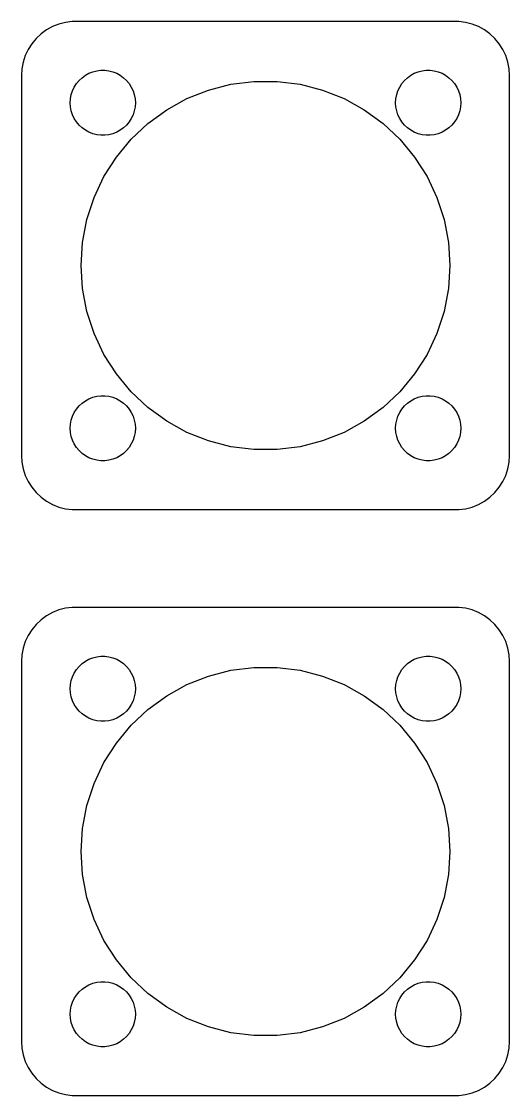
# Model space of a CAD drawing. Header units: metres. Extents: x -22 to 22, y 464 to 724.
# Drawn here: x -22.5 to 22.5, y 463.5 to 562.5 of the extents above; entities that cross this region are included whole.
import ezdxf

# ---------------------------------------------------------------- set-up
doc = ezdxf.new("R2010")
doc.units = ezdxf.units.M

msp = doc.modelspace()

# ---------------------------------------------------------------- linework, layer by layer
for p, q in [((-19.0451, 562.255), (-19.6289, 562.024)), ((-18.4369, 562.411), (-19.0451, 562.255)), ((-17.8139, 562.49), (-18.4369, 562.411)), ((17.8139, 562.49), (-17.8139, 562.49)), ((18.4369, 562.411), (17.8139, 562.49)), ((19.0451, 562.255), (18.4369, 562.411)), ((19.6289, 562.024), (19.0451, 562.255)), ((-20.6871, 561.353), (-21.1448, 560.923)), ((-20.1791, 561.722), (-20.6871, 561.353)), ((-19.6289, 562.024), (-20.1791, 561.722)), ((20.1791, 561.722), (19.6289, 562.024)), ((20.6871, 561.353), (20.1791, 561.722)), ((21.1448, 560.923), (20.6871, 561.353)), ((-21.5451, 560.439), (-21.8815, 559.909)), ((-21.1448, 560.923), (-21.5451, 560.439)), ((21.5451, 560.439), (21.1448, 560.923)), ((21.8815, 559.909), (21.5451, 560.439)), ((-22.1489, 559.341), (-22.3429, 558.743)), ((-21.8815, 559.909), (-22.1489, 559.341)), ((22.1489, 559.341), (21.8815, 559.909)), ((22.3429, 558.743), (22.1489, 559.341)), ((-22.3429, 558.743), (-22.4606, 558.127)), ((22.4606, 558.127), (22.3429, 558.743)), ((-22.4606, 558.127), (-22.5, 557.5)), ((-22.5, 557.5), (-22.5, 522.5)), ((-17.1869, 557.054), (-16.9123, 557.312)), ((-16.9123, 557.312), (-16.6075, 557.533)), ((-16.6075, 557.533), (-16.2773, 557.714)), ((-16.2773, 557.714), (-15.927, 557.853)), ((-15.927, 557.853), (-15.5621, 557.947)), ((-15.5621, 557.947), (-15.1884, 557.994)), ((-15.1884, 557.994), (-14.8116, 557.994)), ((-14.8116, 557.994), (-14.4379, 557.947)), ((-14.4379, 557.947), (-14.0729, 557.853)), ((-14.0729, 557.853), (-13.7227, 557.714)), ((-13.7227, 557.714), (-13.3925, 557.533)), ((-13.3925, 557.533), (-13.0877, 557.312)), ((-13.0877, 557.312), (-12.8131, 557.054)), ((12.8131, 557.054), (13.0877, 557.312)), ((13.0877, 557.312), (13.3925, 557.533)), ((13.3925, 557.533), (13.7227, 557.714)), ((13.7227, 557.714), (14.0729, 557.853)), ((14.0729, 557.853), (14.4379, 557.947)), ((14.4379, 557.947), (14.8116, 557.994)), ((14.8116, 557.994), (15.1884, 557.994)), ((15.1884, 557.994), (15.5621, 557.947)), ((15.5621, 557.947), (15.927, 557.853)), ((15.927, 557.853), (16.2773, 557.714)), ((16.2773, 557.714), (16.6075, 557.533)), ((16.6075, 557.533), (16.9123, 557.312)), ((16.9123, 557.312), (17.1869, 557.054)), ((22.5, 557.5), (22.4606, 558.127)), ((22.5, 522.5), (22.5, 557.5)), ((-17.7893, 556.104), (-17.6289, 556.445)), ((-17.6289, 556.445), (-17.427, 556.763)), ((-17.427, 556.763), (-17.1869, 557.054)), ((-12.8131, 557.054), (-12.5729, 556.763)), ((-12.5729, 556.763), (-12.3711, 556.445)), ((-12.3711, 556.445), (-12.2107, 556.104)), ((-5.25328, 556.168), (-3.18547, 556.699)), ((-3.18547, 556.699), (-1.06743, 556.966)), ((-1.06743, 556.966), (1.06743, 556.966)), ((1.06743, 556.966), (3.18547, 556.699)), ((3.18547, 556.699), (5.25328, 556.168)), ((12.2107, 556.104), (12.3711, 556.445)), ((12.3711, 556.445), (12.5729, 556.763)), ((12.5729, 556.763), (12.8131, 557.054)), ((17.1869, 557.054), (17.427, 556.763)), ((17.427, 556.763), (17.6289, 556.445)), ((17.6289, 556.445), (17.7893, 556.104)), ((-18, 555), (-17.9763, 555.376)), ((-17.9763, 555.376), (-17.9057, 555.746)), ((-17.9057, 555.746), (-17.7893, 556.104)), ((-12.2107, 556.104), (-12.0942, 555.746)), ((-12.0942, 555.746), (-12.0237, 555.376)), ((-12.0237, 555.376), (-12, 555)), ((-9.10905, 554.354), (-7.23824, 555.382)), ((-7.23824, 555.382), (-5.25328, 556.168)), ((5.25328, 556.168), (7.23824, 555.382)), ((7.23824, 555.382), (9.10905, 554.354)), ((12, 555), (12.0237, 555.376)), ((12.0237, 555.376), (12.0942, 555.746)), ((12.0942, 555.746), (12.2107, 556.104)), ((17.7893, 556.104), (17.9057, 555.746)), ((17.9057, 555.746), (17.9763, 555.376)), ((17.9763, 555.376), (18, 555)), ((-17.9763, 554.624), (-18, 555)), ((-17.9057, 554.254), (-17.9763, 554.624)), ((-12.0237, 554.624), (-12.0942, 554.254)), ((-12, 555), (-12.0237, 554.624)), ((-10.8362, 553.099), (-9.10905, 554.354)), ((9.10905, 554.354), (10.8362, 553.099)), ((12.0237, 554.624), (12, 555)), ((12.0942, 554.254), (12.0237, 554.624)), ((17.9763, 554.624), (17.9057, 554.254)), ((18, 555), (17.9763, 554.624)), ((-17.7893, 553.896), (-17.9057, 554.254)), ((-17.6289, 553.555), (-17.7893, 553.896)), ((-17.427, 553.237), (-17.6289, 553.555)), ((-12.3711, 553.555), (-12.5729, 553.237)), ((-12.2107, 553.896), (-12.3711, 553.555)), ((-12.0942, 554.254), (-12.2107, 553.896)), ((12.2107, 553.896), (12.0942, 554.254)), ((12.3711, 553.555), (12.2107, 553.896)), ((12.5729, 553.237), (12.3711, 553.555)), ((17.6289, 553.555), (17.427, 553.237)), ((17.7893, 553.896), (17.6289, 553.555)), ((17.9057, 554.254), (17.7893, 553.896)), ((-17.1869, 552.946), (-17.427, 553.237)), ((-16.9123, 552.688), (-17.1869, 552.946)), ((-16.6075, 552.467), (-16.9123, 552.688)), ((-16.2773, 552.286), (-16.6075, 552.467)), ((-13.3925, 552.467), (-13.7227, 552.286)), ((-13.0877, 552.688), (-13.3925, 552.467)), ((-12.8131, 552.946), (-13.0877, 552.688)), ((-12.5729, 553.237), (-12.8131, 552.946)), ((-12.3925, 551.637), (-10.8362, 553.099)), ((10.8362, 553.099), (12.3925, 551.637)), ((12.8131, 552.946), (12.5729, 553.237)), ((13.0877, 552.688), (12.8131, 552.946)), ((13.3925, 552.467), (13.0877, 552.688)), ((13.7227, 552.286), (13.3925, 552.467)), ((16.6075, 552.467), (16.2773, 552.286)), ((16.9123, 552.688), (16.6075, 552.467)), ((17.1869, 552.946), (16.9123, 552.688)), ((17.427, 553.237), (17.1869, 552.946)), ((-15.927, 552.147), (-16.2773, 552.286)), ((-15.5621, 552.053), (-15.927, 552.147)), ((-15.1884, 552.006), (-15.5621, 552.053)), ((-14.8116, 552.006), (-15.1884, 552.006)), ((-14.4379, 552.053), (-14.8116, 552.006)), ((-14.0729, 552.147), (-14.4379, 552.053)), ((-13.7227, 552.286), (-14.0729, 552.147)), ((-13.7533, 549.992), (-12.3925, 551.637)), ((12.3925, 551.637), (13.7533, 549.992)), ((14.0729, 552.147), (13.7227, 552.286)), ((14.4379, 552.053), (14.0729, 552.147)), ((14.8116, 552.006), (14.4379, 552.053)), ((15.1884, 552.006), (14.8116, 552.006)), ((15.5621, 552.053), (15.1884, 552.006)), ((15.927, 552.147), (15.5621, 552.053)), ((16.2773, 552.286), (15.927, 552.147)), ((-14.8972, 548.19), (-13.7533, 549.992)), ((13.7533, 549.992), (14.8972, 548.19)), ((-15.8062, 546.258), (-14.8972, 548.19)), ((14.8972, 548.19), (15.8062, 546.258)), ((-16.4659, 544.228), (-15.8062, 546.258)), ((15.8062, 546.258), (16.4659, 544.228)), ((-16.8659, 542.131), (-16.4659, 544.228)), ((16.4659, 544.228), (16.8659, 542.131)), ((-17, 540), (-16.8659, 542.131)), ((16.8659, 542.131), (17, 540)), ((-16.8659, 537.869), (-17, 540)), ((17, 540), (16.8659, 537.869)), ((-16.4659, 535.772), (-16.8659, 537.869)), ((16.8659, 537.869), (16.4659, 535.772)), ((-15.8062, 533.742), (-16.4659, 535.772)), ((16.4659, 535.772), (15.8062, 533.742)), ((-14.8972, 531.81), (-15.8062, 533.742)), ((15.8062, 533.742), (14.8972, 531.81)), ((-13.7533, 530.008), (-14.8972, 531.81)), ((14.8972, 531.81), (13.7533, 530.008)), ((-12.3925, 528.363), (-13.7533, 530.008)), ((13.7533, 530.008), (12.3925, 528.363)), ((-16.6075, 527.533), (-16.2773, 527.714)), ((-16.2773, 527.714), (-15.927, 527.853)), ((-15.927, 527.853), (-15.5621, 527.947)), ((-15.5621, 527.947), (-15.1884, 527.994)), ((-15.1884, 527.994), (-14.8116, 527.994)), ((-14.8116, 527.994), (-14.4379, 527.947)), ((-14.4379, 527.947), (-14.0729, 527.853)), ((-14.0729, 527.853), (-13.7227, 527.714)), ((-13.7227, 527.714), (-13.3925, 527.533)), ((-10.8362, 526.901), (-12.3925, 528.363)), ((12.3925, 528.363), (10.8362, 526.901)), ((13.3925, 527.533), (13.7227, 527.714)), ((13.7227, 527.714), (14.0729, 527.853)), ((14.0729, 527.853), (14.4379, 527.947)), ((14.4379, 527.947), (14.8116, 527.994)), ((14.8116, 527.994), (15.1884, 527.994)), ((15.1884, 527.994), (15.5621, 527.947)), ((15.5621, 527.947), (15.927, 527.853)), ((15.927, 527.853), (16.2773, 527.714)), ((16.2773, 527.714), (16.6075, 527.533)), ((-17.6289, 526.445), (-17.427, 526.763)), ((-17.427, 526.763), (-17.1869, 527.054)), ((-17.1869, 527.054), (-16.9123, 527.312)), ((-16.9123, 527.312), (-16.6075, 527.533)), ((-13.3925, 527.533), (-13.0877, 527.312)), ((-13.0877, 527.312), (-12.8131, 527.054)), ((-12.8131, 527.054), (-12.5729, 526.763)), ((-12.5729, 526.763), (-12.3711, 526.445)), ((-9.10905, 525.646), (-10.8362, 526.901)), ((10.8362, 526.901), (9.10905, 525.646)), ((12.3711, 526.445), (12.5729, 526.763)), ((12.5729, 526.763), (12.8131, 527.054)), ((12.8131, 527.054), (13.0877, 527.312)), ((13.0877, 527.312), (13.3925, 527.533)), ((16.6075, 527.533), (16.9123, 527.312)), ((16.9123, 527.312), (17.1869, 527.054)), ((17.1869, 527.054), (17.427, 526.763)), ((17.427, 526.763), (17.6289, 526.445)), ((-17.9763, 525.376), (-17.9057, 525.746)), ((-17.9057, 525.746), (-17.7893, 526.104)), ((-17.7893, 526.104), (-17.6289, 526.445)), ((-12.3711, 526.445), (-12.2107, 526.104)), ((-12.2107, 526.104), (-12.0942, 525.746)), ((-12.0942, 525.746), (-12.0237, 525.376)), ((-7.23824, 524.618), (-9.10905, 525.646)), ((9.10905, 525.646), (7.23824, 524.618)), ((12.0237, 525.376), (12.0942, 525.746)), ((12.0942, 525.746), (12.2107, 526.104)), ((12.2107, 526.104), (12.3711, 526.445)), ((17.6289, 526.445), (17.7893, 526.104)), ((17.7893, 526.104), (17.9057, 525.746)), ((17.9057, 525.746), (17.9763, 525.376)), ((-18, 525), (-17.9763, 525.376)), ((-17.9763, 524.624), (-18, 525)), ((-17.9057, 524.254), (-17.9763, 524.624)), ((-12.0237, 524.624), (-12.0942, 524.254)), ((-12.0237, 525.376), (-12, 525)), ((-12, 525), (-12.0237, 524.624)), ((-5.25328, 523.832), (-7.23824, 524.618)), ((7.23824, 524.618), (5.25328, 523.832)), ((12, 525), (12.0237, 525.376)), ((12.0237, 524.624), (12, 525)), ((12.0942, 524.254), (12.0237, 524.624)), ((17.9763, 524.624), (17.9057, 524.254)), ((17.9763, 525.376), (18, 525)), ((18, 525), (17.9763, 524.624)), ((-17.7893, 523.896), (-17.9057, 524.254)), ((-17.6289, 523.555), (-17.7893, 523.896)), ((-12.2107, 523.896), (-12.3711, 523.555)), ((-12.0942, 524.254), (-12.2107, 523.896)), ((-3.18547, 523.301), (-5.25328, 523.832)), ((5.25328, 523.832), (3.18547, 523.301)), ((12.2107, 523.896), (12.0942, 524.254)), ((12.3711, 523.555), (12.2107, 523.896)), ((17.7893, 523.896), (17.6289, 523.555)), ((17.9057, 524.254), (17.7893, 523.896)), ((-17.427, 523.237), (-17.6289, 523.555)), ((-17.1869, 522.946), (-17.427, 523.237)), ((-16.9123, 522.688), (-17.1869, 522.946)), ((-16.6075, 522.467), (-16.9123, 522.688)), ((-13.0877, 522.688), (-13.3925, 522.467)), ((-12.8131, 522.946), (-13.0877, 522.688)), ((-12.5729, 523.237), (-12.8131, 522.946)), ((-12.3711, 523.555), (-12.5729, 523.237)), ((-1.06743, 523.034), (-3.18547, 523.301)), ((1.06743, 523.034), (-1.06743, 523.034)), ((3.18547, 523.301), (1.06743, 523.034)), ((12.5729, 523.237), (12.3711, 523.555)), ((12.8131, 522.946), (12.5729, 523.237)), ((13.0877, 522.688), (12.8131, 522.946)), ((13.3925, 522.467), (13.0877, 522.688)), ((16.9123, 522.688), (16.6075, 522.467)), ((17.1869, 522.946), (16.9123, 522.688)), ((17.427, 523.237), (17.1869, 522.946)), ((17.6289, 523.555), (17.427, 523.237)), ((-22.5, 522.5), (-22.4606, 521.873)), ((-22.4606, 521.873), (-22.3429, 521.257)), ((-16.2773, 522.286), (-16.6075, 522.467)), ((-15.927, 522.147), (-16.2773, 522.286)), ((-15.5621, 522.053), (-15.927, 522.147)), ((-15.1884, 522.006), (-15.5621, 522.053)), ((-14.8116, 522.006), (-15.1884, 522.006)), ((-14.4379, 522.053), (-14.8116, 522.006)), ((-14.0729, 522.147), (-14.4379, 522.053)), ((-13.7227, 522.286), (-14.0729, 522.147)), ((-13.3925, 522.467), (-13.7227, 522.286)), ((13.7227, 522.286), (13.3925, 522.467)), ((14.0729, 522.147), (13.7227, 522.286)), ((14.4379, 522.053), (14.0729, 522.147)), ((14.8116, 522.006), (14.4379, 522.053)), ((15.1884, 522.006), (14.8116, 522.006)), ((15.5621, 522.053), (15.1884, 522.006)), ((15.927, 522.147), (15.5621, 522.053)), ((16.2773, 522.286), (15.927, 522.147)), ((16.6075, 522.467), (16.2773, 522.286)), ((22.3429, 521.257), (22.4606, 521.873)), ((22.4606, 521.873), (22.5, 522.5)), ((-22.3429, 521.257), (-22.1489, 520.659)), ((-22.1489, 520.659), (-21.8815, 520.091)), ((21.8815, 520.091), (22.1489, 520.659)), ((22.1489, 520.659), (22.3429, 521.257)), ((-21.8815, 520.091), (-21.5451, 519.561)), ((21.5451, 519.561), (21.8815, 520.091)), ((-21.5451, 519.561), (-21.1448, 519.077)), ((-21.1448, 519.077), (-20.6871, 518.647)), ((20.6871, 518.647), (21.1448, 519.077)), ((21.1448, 519.077), (21.5451, 519.561)), ((-20.6871, 518.647), (-20.1791, 518.278)), ((-20.1791, 518.278), (-19.6289, 517.976)), ((-19.6289, 517.976), (-19.0451, 517.745)), ((-19.0451, 517.745), (-18.4369, 517.589)), ((18.4369, 517.589), (19.0451, 517.745)), ((19.0451, 517.745), (19.6289, 517.976)), ((19.6289, 517.976), (20.1791, 518.278)), ((20.1791, 518.278), (20.6871, 518.647)), ((-18.4369, 517.589), (-17.8139, 517.51)), ((-17.8139, 517.51), (17.8139, 517.51)), ((17.8139, 517.51), (18.4369, 517.589)), ((-19.6289, 508.024), (-20.1791, 507.722)), ((-19.0451, 508.255), (-19.6289, 508.024)), ((-18.4369, 508.411), (-19.0451, 508.255)), ((-17.8139, 508.49), (-18.4369, 508.411)), ((17.8139, 508.49), (-17.8139, 508.49)), ((18.4369, 508.411), (17.8139, 508.49)), ((19.0451, 508.255), (18.4369, 508.411)), ((19.6289, 508.024), (19.0451, 508.255)), ((20.1791, 507.722), (19.6289, 508.024)), ((-21.1448, 506.923), (-21.5451, 506.439)), ((-20.6871, 507.353), (-21.1448, 506.923)), ((-20.1791, 507.722), (-20.6871, 507.353)), ((20.6871, 507.353), (20.1791, 507.722)), ((21.1448, 506.923), (20.6871, 507.353)), ((21.5451, 506.439), (21.1448, 506.923)), ((-21.8815, 505.909), (-22.1489, 505.341)), ((-21.5451, 506.439), (-21.8815, 505.909)), ((21.8815, 505.909), (21.5451, 506.439)), ((22.1489, 505.341), (21.8815, 505.909)), ((-22.1489, 505.341), (-22.3429, 504.743)), ((22.3429, 504.743), (22.1489, 505.341)), ((-22.4606, 504.127), (-22.5, 503.5)), ((-22.3429, 504.743), (-22.4606, 504.127)), ((-16.2773, 503.714), (-15.927, 503.853)), ((-15.927, 503.853), (-15.5621, 503.947)), ((-15.5621, 503.947), (-15.1884, 503.994)), ((-15.1884, 503.994), (-14.8116, 503.994)), ((-14.8116, 503.994), (-14.4379, 503.947)), ((-14.4379, 503.947), (-14.0729, 503.853)), ((-14.0729, 503.853), (-13.7227, 503.714)), ((13.7227, 503.714), (14.0729, 503.853)), ((14.0729, 503.853), (14.4379, 503.947)), ((14.4379, 503.947), (14.8116, 503.994)), ((14.8116, 503.994), (15.1884, 503.994)), ((15.1884, 503.994), (15.5621, 503.947)), ((15.5621, 503.947), (15.927, 503.853)), ((15.927, 503.853), (16.2773, 503.714)), ((22.4606, 504.127), (22.3429, 504.743)), ((22.5, 503.5), (22.4606, 504.127)), ((-22.5, 503.5), (-22.5, 468.5)), ((-17.427, 502.763), (-17.1869, 503.054)), ((-17.1869, 503.054), (-16.9123, 503.312)), ((-16.9123, 503.312), (-16.6075, 503.533)), ((-16.6075, 503.533), (-16.2773, 503.714)), ((-13.7227, 503.714), (-13.3925, 503.533)), ((-13.3925, 503.533), (-13.0877, 503.312)), ((-13.0877, 503.312), (-12.8131, 503.054)), ((-12.8131, 503.054), (-12.5729, 502.763)), ((-3.18547, 502.699), (-1.06743, 502.966)), ((-1.06743, 502.966), (1.06743, 502.966)), ((1.06743, 502.966), (3.18547, 502.699)), ((12.5729, 502.763), (12.8131, 503.054)), ((12.8131, 503.054), (13.0877, 503.312)), ((13.0877, 503.312), (13.3925, 503.533)), ((13.3925, 503.533), (13.7227, 503.714)), ((16.2773, 503.714), (16.6075, 503.533)), ((16.6075, 503.533), (16.9123, 503.312)), ((16.9123, 503.312), (17.1869, 503.054)), ((17.1869, 503.054), (17.427, 502.763)), ((22.5, 468.5), (22.5, 503.5)), ((-17.9057, 501.746), (-17.7893, 502.104)), ((-17.7893, 502.104), (-17.6289, 502.445)), ((-17.6289, 502.445), (-17.427, 502.763)), ((-12.5729, 502.763), (-12.3711, 502.445)), ((-12.3711, 502.445), (-12.2107, 502.104)), ((-12.2107, 502.104), (-12.0942, 501.746)), ((-7.23824, 501.382), (-5.25328, 502.168)), ((-5.25328, 502.168), (-3.18547, 502.699)), ((3.18547, 502.699), (5.25328, 502.168)), ((5.25328, 502.168), (7.23824, 501.382)), ((12.0942, 501.746), (12.2107, 502.104)), ((12.2107, 502.104), (12.3711, 502.445)), ((12.3711, 502.445), (12.5729, 502.763)), ((17.427, 502.763), (17.6289, 502.445)), ((17.6289, 502.445), (17.7893, 502.104)), ((17.7893, 502.104), (17.9057, 501.746)), ((-18, 501), (-17.9763, 501.376)), ((-17.9763, 500.624), (-18, 501)), ((-17.9763, 501.376), (-17.9057, 501.746)), ((-12.0942, 501.746), (-12.0237, 501.376)), ((-12.0237, 501.376), (-12, 501)), ((-12, 501), (-12.0237, 500.624)), ((-9.10905, 500.354), (-7.23824, 501.382)), ((7.23824, 501.382), (9.10905, 500.354)), ((12, 501), (12.0237, 501.376)), ((12.0237, 500.624), (12, 501)), ((12.0237, 501.376), (12.0942, 501.746)), ((17.9057, 501.746), (17.9763, 501.376)), ((17.9763, 501.376), (18, 501)), ((18, 501), (17.9763, 500.624)), ((-17.9057, 500.254), (-17.9763, 500.624)), ((-17.7893, 499.896), (-17.9057, 500.254)), ((-17.6289, 499.555), (-17.7893, 499.896)), ((-12.2107, 499.896), (-12.3711, 499.555)), ((-12.0942, 500.254), (-12.2107, 499.896)), ((-12.0237, 500.624), (-12.0942, 500.254)), ((-10.8362, 499.099), (-9.10905, 500.354)), ((9.10905, 500.354), (10.8362, 499.099)), ((12.0942, 500.254), (12.0237, 500.624)), ((12.2107, 499.896), (12.0942, 500.254)), ((12.3711, 499.555), (12.2107, 499.896)), ((17.7893, 499.896), (17.6289, 499.555)), ((17.9057, 500.254), (17.7893, 499.896)), ((17.9763, 500.624), (17.9057, 500.254)), ((-17.427, 499.237), (-17.6289, 499.555)), ((-17.1869, 498.946), (-17.427, 499.237)), ((-16.9123, 498.688), (-17.1869, 498.946)), ((-12.8131, 498.946), (-13.0877, 498.688)), ((-12.5729, 499.237), (-12.8131, 498.946)), ((-12.3711, 499.555), (-12.5729, 499.237)), ((-12.3925, 497.637), (-10.8362, 499.099)), ((10.8362, 499.099), (12.3925, 497.637)), ((12.5729, 499.237), (12.3711, 499.555)), ((12.8131, 498.946), (12.5729, 499.237)), ((13.0877, 498.688), (12.8131, 498.946)), ((17.1869, 498.946), (16.9123, 498.688)), ((17.427, 499.237), (17.1869, 498.946)), ((17.6289, 499.555), (17.427, 499.237)), ((-16.6075, 498.467), (-16.9123, 498.688)), ((-16.2773, 498.286), (-16.6075, 498.467)), ((-15.927, 498.147), (-16.2773, 498.286)), ((-15.5621, 498.053), (-15.927, 498.147)), ((-15.1884, 498.006), (-15.5621, 498.053)), ((-14.8116, 498.006), (-15.1884, 498.006)), ((-14.4379, 498.053), (-14.8116, 498.006)), ((-14.0729, 498.147), (-14.4379, 498.053)), ((-13.7227, 498.286), (-14.0729, 498.147)), ((-13.3925, 498.467), (-13.7227, 498.286)), ((-13.0877, 498.688), (-13.3925, 498.467)), ((13.3925, 498.467), (13.0877, 498.688)), ((13.7227, 498.286), (13.3925, 498.467)), ((14.0729, 498.147), (13.7227, 498.286)), ((14.4379, 498.053), (14.0729, 498.147)), ((14.8116, 498.006), (14.4379, 498.053)), ((15.1884, 498.006), (14.8116, 498.006)), ((15.5621, 498.053), (15.1884, 498.006)), ((15.927, 498.147), (15.5621, 498.053)), ((16.2773, 498.286), (15.927, 498.147)), ((16.6075, 498.467), (16.2773, 498.286)), ((16.9123, 498.688), (16.6075, 498.467)), ((-13.7533, 495.992), (-12.3925, 497.637)), ((12.3925, 497.637), (13.7533, 495.992)), ((-14.8972, 494.19), (-13.7533, 495.992)), ((13.7533, 495.992), (14.8972, 494.19)), ((-15.8062, 492.258), (-14.8972, 494.19)), ((14.8972, 494.19), (15.8062, 492.258)), ((-16.4659, 490.228), (-15.8062, 492.258)), ((15.8062, 492.258), (16.4659, 490.228)), ((-16.8659, 488.131), (-16.4659, 490.228)), ((16.4659, 490.228), (16.8659, 488.131)), ((-17, 486), (-16.8659, 488.131)), ((16.8659, 488.131), (17, 486)), ((-16.8659, 483.869), (-17, 486)), ((17, 486), (16.8659, 483.869)), ((-16.4659, 481.772), (-16.8659, 483.869)), ((16.8659, 483.869), (16.4659, 481.772)), ((-15.8062, 479.742), (-16.4659, 481.772)), ((16.4659, 481.772), (15.8062, 479.742)), ((-14.8972, 477.81), (-15.8062, 479.742)), ((15.8062, 479.742), (14.8972, 477.81)), ((-13.7533, 476.008), (-14.8972, 477.81)), ((14.8972, 477.81), (13.7533, 476.008)), ((-12.3925, 474.363), (-13.7533, 476.008)), ((13.7533, 476.008), (12.3925, 474.363)), ((-10.8362, 472.901), (-12.3925, 474.363)), ((12.3925, 474.363), (10.8362, 472.901)), ((-17.1869, 473.054), (-16.9123, 473.312)), ((-16.9123, 473.312), (-16.6075, 473.533)), ((-16.6075, 473.533), (-16.2773, 473.714)), ((-16.2773, 473.714), (-15.927, 473.853)), ((-15.927, 473.853), (-15.5621, 473.947)), ((-15.5621, 473.947), (-15.1884, 473.994)), ((-15.1884, 473.994), (-14.8116, 473.994)), ((-14.8116, 473.994), (-14.4379, 473.947)), ((-14.4379, 473.947), (-14.0729, 473.853)), ((-14.0729, 473.853), (-13.7227, 473.714)), ((-13.7227, 473.714), (-13.3925, 473.533)), ((-13.3925, 473.533), (-13.0877, 473.312)), ((-13.0877, 473.312), (-12.8131, 473.054)), ((12.8131, 473.054), (13.0877, 473.312)), ((13.0877, 473.312), (13.3925, 473.533)), ((13.3925, 473.533), (13.7227, 473.714)), ((13.7227, 473.714), (14.0729, 473.853)), ((14.0729, 473.853), (14.4379, 473.947)), ((14.4379, 473.947), (14.8116, 473.994)), ((14.8116, 473.994), (15.1884, 473.994)), ((15.1884, 473.994), (15.5621, 473.947)), ((15.5621, 473.947), (15.927, 473.853)), ((15.927, 473.853), (16.2773, 473.714)), ((16.2773, 473.714), (16.6075, 473.533)), ((16.6075, 473.533), (16.9123, 473.312)), ((16.9123, 473.312), (17.1869, 473.054)), ((-17.7893, 472.104), (-17.6289, 472.445)), ((-17.6289, 472.445), (-17.427, 472.763)), ((-17.427, 472.763), (-17.1869, 473.054)), ((-12.8131, 473.054), (-12.5729, 472.763)), ((-12.5729, 472.763), (-12.3711, 472.445)), ((-12.3711, 472.445), (-12.2107, 472.104)), ((-9.10905, 471.646), (-10.8362, 472.901)), ((10.8362, 472.901), (9.10905, 471.646)), ((12.2107, 472.104), (12.3711, 472.445)), ((12.3711, 472.445), (12.5729, 472.763)), ((12.5729, 472.763), (12.8131, 473.054)), ((17.1869, 473.054), (17.427, 472.763)), ((17.427, 472.763), (17.6289, 472.445)), ((17.6289, 472.445), (17.7893, 472.104)), ((-18, 471), (-17.9763, 471.376)), ((-17.9763, 471.376), (-17.9057, 471.746)), ((-17.9057, 471.746), (-17.7893, 472.104)), ((-12.2107, 472.104), (-12.0942, 471.746)), ((-12.0942, 471.746), (-12.0237, 471.376)), ((-12.0237, 471.376), (-12, 471)), ((-7.23824, 470.618), (-9.10905, 471.646)), ((9.10905, 471.646), (7.23824, 470.618)), ((12, 471), (12.0237, 471.376)), ((12.0237, 471.376), (12.0942, 471.746)), ((12.0942, 471.746), (12.2107, 472.104)), ((17.7893, 472.104), (17.9057, 471.746)), ((17.9057, 471.746), (17.9763, 471.376)), ((17.9763, 471.376), (18, 471)), ((-17.9763, 470.624), (-18, 471)), ((-17.9057, 470.254), (-17.9763, 470.624)), ((-17.7893, 469.896), (-17.9057, 470.254)), ((-12.0942, 470.254), (-12.2107, 469.896)), ((-12.0237, 470.624), (-12.0942, 470.254)), ((-12, 471), (-12.0237, 470.624)), ((-5.25328, 469.832), (-7.23824, 470.618)), ((7.23824, 470.618), (5.25328, 469.832)), ((12.0237, 470.624), (12, 471)), ((12.0942, 470.254), (12.0237, 470.624)), ((12.2107, 469.896), (12.0942, 470.254)), ((17.9057, 470.254), (17.7893, 469.896)), ((17.9763, 470.624), (17.9057, 470.254)), ((18, 471), (17.9763, 470.624)), ((-17.6289, 469.555), (-17.7893, 469.896)), ((-17.427, 469.237), (-17.6289, 469.555)), ((-17.1869, 468.946), (-17.427, 469.237)), ((-12.5729, 469.237), (-12.8131, 468.946)), ((-12.3711, 469.555), (-12.5729, 469.237)), ((-12.2107, 469.896), (-12.3711, 469.555)), ((-3.18547, 469.301), (-5.25328, 469.832)), ((-1.06743, 469.034), (-3.18547, 469.301)), ((3.18547, 469.301), (1.06743, 469.034)), ((5.25328, 469.832), (3.18547, 469.301)), ((12.3711, 469.555), (12.2107, 469.896)), ((12.5729, 469.237), (12.3711, 469.555)), ((12.8131, 468.946), (12.5729, 469.237)), ((17.427, 469.237), (17.1869, 468.946)), ((17.6289, 469.555), (17.427, 469.237)), ((17.7893, 469.896), (17.6289, 469.555)), ((-22.5, 468.5), (-22.4606, 467.873)), ((-16.9123, 468.688), (-17.1869, 468.946)), ((-16.6075, 468.467), (-16.9123, 468.688)), ((-16.2773, 468.286), (-16.6075, 468.467)), ((-15.927, 468.147), (-16.2773, 468.286)), ((-13.7227, 468.286), (-14.0729, 468.147)), ((-13.3925, 468.467), (-13.7227, 468.286)), ((-13.0877, 468.688), (-13.3925, 468.467)), ((-12.8131, 468.946), (-13.0877, 468.688)), ((1.06743, 469.034), (-1.06743, 469.034)), ((13.0877, 468.688), (12.8131, 468.946)), ((13.3925, 468.467), (13.0877, 468.688)), ((13.7227, 468.286), (13.3925, 468.467)), ((14.0729, 468.147), (13.7227, 468.286)), ((16.2773, 468.286), (15.927, 468.147)), ((16.6075, 468.467), (16.2773, 468.286)), ((16.9123, 468.688), (16.6075, 468.467)), ((17.1869, 468.946), (16.9123, 468.688)), ((22.4606, 467.873), (22.5, 468.5)), ((-22.4606, 467.873), (-22.3429, 467.257)), ((-22.3429, 467.257), (-22.1489, 466.659)), ((-15.5621, 468.053), (-15.927, 468.147)), ((-15.1884, 468.006), (-15.5621, 468.053)), ((-14.8116, 468.006), (-15.1884, 468.006)), ((-14.4379, 468.053), (-14.8116, 468.006)), ((-14.0729, 468.147), (-14.4379, 468.053)), ((14.4379, 468.053), (14.0729, 468.147)), ((14.8116, 468.006), (14.4379, 468.053)), ((15.1884, 468.006), (14.8116, 468.006)), ((15.5621, 468.053), (15.1884, 468.006)), ((15.927, 468.147), (15.5621, 468.053)), ((22.1489, 466.659), (22.3429, 467.257)), ((22.3429, 467.257), (22.4606, 467.873)), ((-22.1489, 466.659), (-21.8815, 466.091)), ((21.8815, 466.091), (22.1489, 466.659)), ((-21.8815, 466.091), (-21.5451, 465.561)), ((-21.5451, 465.561), (-21.1448, 465.077)), ((21.1448, 465.077), (21.5451, 465.561)), ((21.5451, 465.561), (21.8815, 466.091)), ((-21.1448, 465.077), (-20.6871, 464.647)), ((-20.6871, 464.647), (-20.1791, 464.278)), ((-20.1791, 464.278), (-19.6289, 463.976)), ((19.6289, 463.976), (20.1791, 464.278)), ((20.1791, 464.278), (20.6871, 464.647)), ((20.6871, 464.647), (21.1448, 465.077)), ((-19.6289, 463.976), (-19.0451, 463.745)), ((-19.0451, 463.745), (-18.4369, 463.589)), ((-18.4369, 463.589), (-17.8139, 463.51)), ((-17.8139, 463.51), (17.8139, 463.51)), ((17.8139, 463.51), (18.4369, 463.589)), ((18.4369, 463.589), (19.0451, 463.745)), ((19.0451, 463.745), (19.6289, 463.976))]:
    msp.add_line(p, q)

doc.saveas('drawing.dxf')
